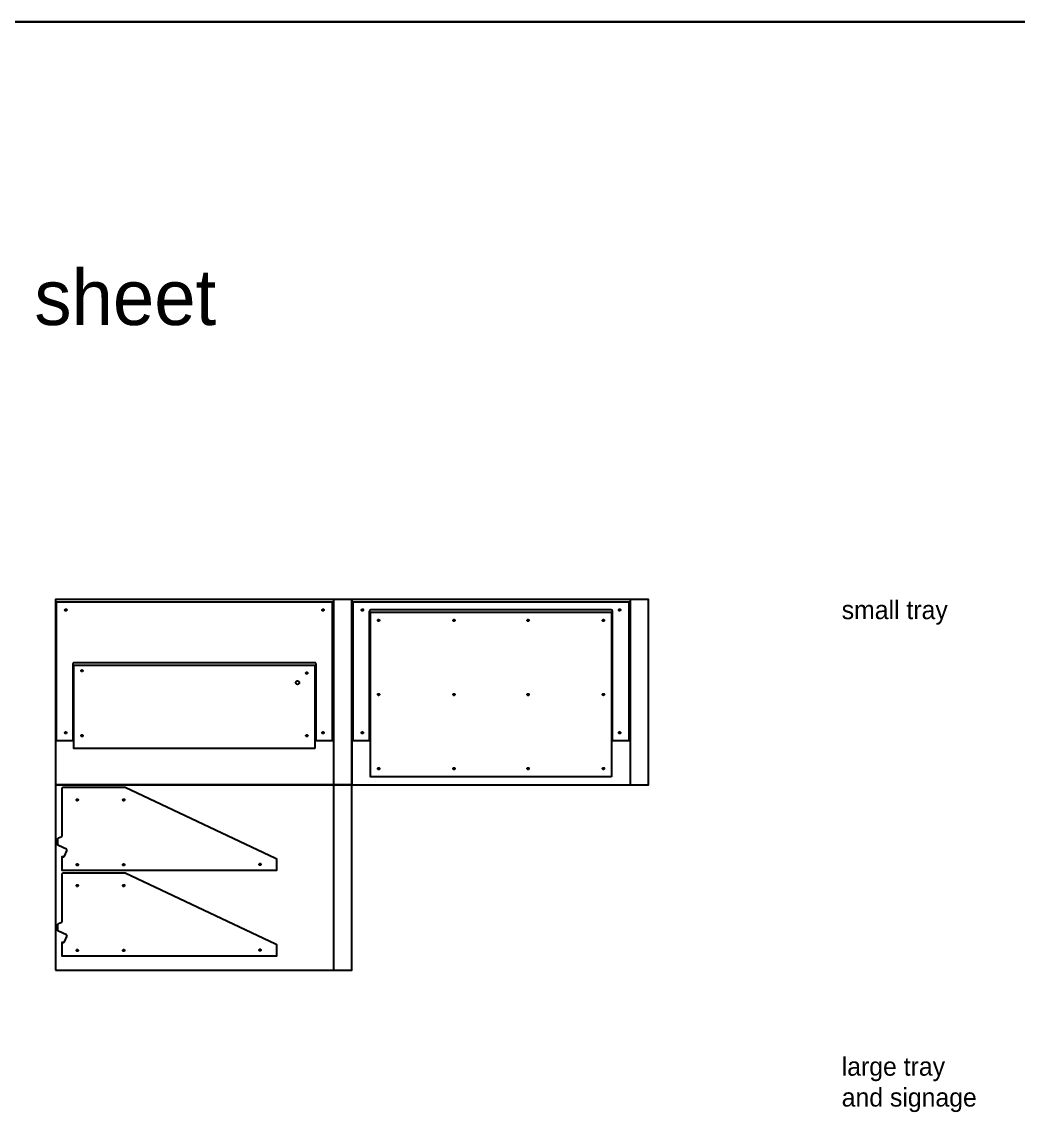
# Model space of a CAD drawing. Header units: inches. Extents: x -747 to 419, y -1089 to -681.
# Drawn here: x -15.5 to 91.9, y -884.8 to -767.1 of the extents above; entities that cross this region are included whole.
import ezdxf

# ---------------------------------------------------------------- set-up
doc = ezdxf.new("R2010")
doc.units = ezdxf.units.IN
doc.header["$MEASUREMENT"] = 0
for name, color, linetype in [('T_ANNO', 6, 'Continuous'), ('T_CUT_HOLE_3_16_INCH', 2, 'Continuous'), ('T_CUT_HOLE_3_8_INCH', 4, 'Continuous'), ('T_CUT_THRU', 7, 'Continuous')]:
    doc.layers.add(name, color=color, linetype=linetype)

msp = doc.modelspace()

# ---------------------------------------------------------------- linework, layer by layer
at = {"layer": 'T_ANNO'}
for p, q in [((-666.26, -767.12), (298.91, -767.12)), ((418.91, -767.12), (-666.26, -767.12))]:
    msp.add_line(p, q, dxfattribs=at)
at = {"layer": 'T_ANNO', "color": 5}
for p, q in [((18.08, -829.5), (18.08, -849.5)), ((50.08, -829.5), (50.08, -849.5)), ((18.08, -849.5), (18.08, -869.5))]:
    msp.add_line(p, q, dxfattribs=at)
at = {"layer": 'T_ANNO'}
for points in [[(-11.92, -849.5), (20.08, -849.5), (20.08, -829.5), (-11.92, -829.5)], [(-11.92, -849.5), (20.08, -849.5), (20.08, -829.5), (-11.92, -829.5)], [(20.08, -849.5), (52.08, -849.5), (52.08, -829.5), (20.08, -829.5)], [(20.08, -849.5), (52.08, -849.5), (52.08, -829.5), (20.08, -829.5)], [(-11.92, -869.5), (20.08, -869.5), (20.08, -849.5), (-11.92, -849.5)], [(-11.92, -869.5), (20.08, -869.5), (20.08, -849.5), (-11.92, -849.5)]]:
    msp.add_lwpolyline(points, close=True, dxfattribs=at)
at = {"layer": 'T_CUT_HOLE_3_16_INCH'}
for points in [[(-10.85, -830.55), (-10.83, -830.54), (-10.8, -830.53), (-10.78, -830.53), (-10.76, -830.54), (-10.73, -830.55), (-10.72, -830.57), (-10.71, -830.59), (-10.7, -830.62), (-10.7, -830.64), (-10.71, -830.67), (-10.73, -830.69), (-10.74, -830.7), (-10.77, -830.71), (-10.79, -830.72), (-10.81, -830.72), (-10.84, -830.71), (-10.86, -830.7), (-10.87, -830.68), (-10.88, -830.66), (-10.89, -830.63), (-10.89, -830.61), (-10.88, -830.58), (-10.87, -830.56)], [(16.88, -830.56), (16.9, -830.55), (16.92, -830.54), (16.95, -830.53), (16.97, -830.53), (16.99, -830.54), (17.02, -830.55), (17.03, -830.57), (17.04, -830.59), (17.05, -830.62), (17.05, -830.64), (17.04, -830.67), (17.02, -830.69), (17.01, -830.7), (16.98, -830.71), (16.96, -830.72), (16.94, -830.72), (16.91, -830.71), (16.89, -830.7), (16.88, -830.68), (16.87, -830.66), (16.86, -830.63), (16.86, -830.61), (16.87, -830.58)], [(21.27, -830.69), (21.26, -830.7), (21.23, -830.71), (21.21, -830.72), (21.19, -830.72), (21.16, -830.71), (21.14, -830.7), (21.13, -830.68), (21.12, -830.66), (21.11, -830.63), (21.11, -830.61), (21.12, -830.58), (21.13, -830.56), (21.15, -830.55), (21.17, -830.54), (21.2, -830.53), (21.22, -830.53), (21.24, -830.54), (21.27, -830.55), (21.28, -830.57), (21.29, -830.59), (21.3, -830.62), (21.3, -830.64), (21.29, -830.67)], [(49.01, -830.7), (48.98, -830.71), (48.96, -830.72), (48.94, -830.72), (48.91, -830.71), (48.89, -830.7), (48.88, -830.68), (48.87, -830.66), (48.86, -830.63), (48.86, -830.61), (48.87, -830.58), (48.88, -830.56), (48.9, -830.55), (48.92, -830.54), (48.95, -830.53), (48.97, -830.53), (48.99, -830.54), (49.02, -830.55), (49.03, -830.57), (49.04, -830.59), (49.05, -830.62), (49.05, -830.64), (49.04, -830.67), (49.02, -830.69)], [(23.01, -831.83), (22.98, -831.84), (22.96, -831.84), (22.94, -831.84), (22.91, -831.83), (22.89, -831.82), (22.88, -831.8), (22.87, -831.78), (22.86, -831.76), (22.86, -831.73), (22.87, -831.71), (22.88, -831.69), (22.9, -831.67), (22.92, -831.66), (22.95, -831.66), (22.97, -831.66), (22.99, -831.67), (23.02, -831.68), (23.03, -831.7), (23.04, -831.72), (23.05, -831.74), (23.05, -831.77), (23.04, -831.79), (23.02, -831.81)], [(31.13, -831.83), (31.11, -831.84), (31.09, -831.84), (31.06, -831.84), (31.04, -831.83), (31.02, -831.82), (31, -831.8), (30.99, -831.78), (30.99, -831.76), (30.99, -831.73), (30.99, -831.71), (31.01, -831.69), (31.03, -831.67), (31.05, -831.66), (31.07, -831.66), (31.1, -831.66), (31.12, -831.67), (31.14, -831.68), (31.16, -831.7), (31.17, -831.72), (31.17, -831.74), (31.17, -831.77), (31.16, -831.79), (31.15, -831.81)], [(38.99, -831.76), (38.99, -831.73), (38.99, -831.71), (39.01, -831.69), (39.03, -831.67), (39.05, -831.66), (39.07, -831.66), (39.1, -831.66), (39.12, -831.67), (39.14, -831.68), (39.16, -831.7), (39.17, -831.72), (39.17, -831.74), (39.17, -831.77), (39.16, -831.79), (39.15, -831.81), (39.13, -831.83), (39.11, -831.84), (39.09, -831.84), (39.06, -831.84), (39.04, -831.83), (39.02, -831.82), (39, -831.8), (38.99, -831.78)], [(47.19, -831.84), (47.16, -831.83), (47.14, -831.82), (47.13, -831.8), (47.12, -831.78), (47.11, -831.76), (47.11, -831.73), (47.12, -831.71), (47.13, -831.69), (47.15, -831.67), (47.17, -831.66), (47.2, -831.66), (47.22, -831.66), (47.24, -831.67), (47.27, -831.68), (47.28, -831.7), (47.29, -831.72), (47.3, -831.74), (47.3, -831.77), (47.29, -831.79), (47.27, -831.81), (47.26, -831.83), (47.23, -831.84), (47.21, -831.84)], [(-8.99, -837.27), (-9.02, -837.28), (-9.04, -837.28), (-9.06, -837.28), (-9.09, -837.27), (-9.11, -837.26), (-9.12, -837.24), (-9.13, -837.22), (-9.14, -837.2), (-9.14, -837.17), (-9.13, -837.15), (-9.12, -837.13), (-9.1, -837.11), (-9.08, -837.1), (-9.05, -837.1), (-9.03, -837.1), (-9.01, -837.11), (-8.98, -837.12), (-8.97, -837.14), (-8.96, -837.16), (-8.95, -837.18), (-8.95, -837.21), (-8.96, -837.23), (-8.98, -837.25)], [(15.23, -837.53), (15.21, -837.53), (15.19, -837.53), (15.16, -837.52), (15.14, -837.51), (15.13, -837.49), (15.12, -837.47), (15.11, -837.45), (15.11, -837.42), (15.12, -837.4), (15.13, -837.38), (15.15, -837.36), (15.17, -837.35), (15.2, -837.35), (15.22, -837.35), (15.24, -837.36), (15.27, -837.37), (15.28, -837.39), (15.29, -837.41), (15.3, -837.43), (15.3, -837.46), (15.29, -837.48), (15.27, -837.5), (15.26, -837.52)], [(23.01, -839.83), (22.98, -839.84), (22.96, -839.84), (22.94, -839.84), (22.91, -839.83), (22.89, -839.82), (22.88, -839.8), (22.87, -839.78), (22.86, -839.76), (22.86, -839.73), (22.87, -839.71), (22.88, -839.69), (22.9, -839.67), (22.92, -839.66), (22.95, -839.66), (22.97, -839.66), (22.99, -839.67), (23.02, -839.68), (23.03, -839.7), (23.04, -839.72), (23.05, -839.74), (23.05, -839.77), (23.04, -839.79), (23.02, -839.81)], [(31.13, -839.83), (31.11, -839.84), (31.09, -839.84), (31.06, -839.84), (31.04, -839.83), (31.02, -839.82), (31, -839.8), (30.99, -839.78), (30.99, -839.76), (30.99, -839.73), (30.99, -839.71), (31.01, -839.69), (31.03, -839.67), (31.05, -839.66), (31.07, -839.66), (31.1, -839.66), (31.12, -839.67), (31.14, -839.68), (31.16, -839.7), (31.17, -839.72), (31.17, -839.74), (31.17, -839.77), (31.16, -839.79), (31.15, -839.81)], [(39.05, -839.66), (39.07, -839.66), (39.1, -839.66), (39.12, -839.67), (39.14, -839.68), (39.16, -839.7), (39.17, -839.72), (39.17, -839.74), (39.17, -839.77), (39.16, -839.79), (39.15, -839.81), (39.13, -839.83), (39.11, -839.84), (39.09, -839.84), (39.06, -839.84), (39.04, -839.83), (39.02, -839.82), (39, -839.8), (38.99, -839.78), (38.99, -839.76), (38.99, -839.73), (38.99, -839.71), (39.01, -839.69), (39.03, -839.67)], [(47.19, -839.84), (47.16, -839.83), (47.14, -839.82), (47.13, -839.8), (47.12, -839.78), (47.11, -839.76), (47.11, -839.73), (47.12, -839.71), (47.13, -839.69), (47.15, -839.67), (47.17, -839.66), (47.2, -839.66), (47.22, -839.66), (47.24, -839.67), (47.27, -839.68), (47.28, -839.7), (47.29, -839.72), (47.3, -839.74), (47.3, -839.77), (47.29, -839.79), (47.27, -839.81), (47.26, -839.83), (47.23, -839.84), (47.21, -839.84)], [(-10.85, -843.8), (-10.83, -843.79), (-10.8, -843.78), (-10.78, -843.78), (-10.76, -843.79), (-10.73, -843.8), (-10.72, -843.82), (-10.71, -843.84), (-10.7, -843.87), (-10.7, -843.89), (-10.71, -843.92), (-10.73, -843.94), (-10.74, -843.95), (-10.77, -843.96), (-10.79, -843.97), (-10.81, -843.97), (-10.84, -843.96), (-10.86, -843.95), (-10.87, -843.93), (-10.88, -843.91), (-10.89, -843.88), (-10.89, -843.86), (-10.88, -843.83), (-10.87, -843.81)], [(16.88, -843.81), (16.9, -843.8), (16.92, -843.79), (16.95, -843.78), (16.97, -843.78), (16.99, -843.79), (17.02, -843.8), (17.03, -843.82), (17.04, -843.84), (17.05, -843.87), (17.05, -843.89), (17.04, -843.92), (17.02, -843.94), (17.01, -843.95), (16.98, -843.96), (16.96, -843.97), (16.94, -843.97), (16.91, -843.96), (16.89, -843.95), (16.88, -843.93), (16.87, -843.91), (16.86, -843.88), (16.86, -843.86), (16.87, -843.83)], [(21.27, -843.94), (21.26, -843.95), (21.23, -843.96), (21.21, -843.97), (21.19, -843.97), (21.16, -843.96), (21.14, -843.95), (21.13, -843.93), (21.12, -843.91), (21.11, -843.88), (21.11, -843.86), (21.12, -843.83), (21.13, -843.81), (21.15, -843.8), (21.17, -843.79), (21.2, -843.78), (21.22, -843.78), (21.24, -843.79), (21.27, -843.8), (21.28, -843.82), (21.29, -843.84), (21.3, -843.87), (21.3, -843.89), (21.29, -843.92)], [(49.02, -843.94), (49.01, -843.95), (48.98, -843.96), (48.96, -843.97), (48.94, -843.97), (48.91, -843.96), (48.89, -843.95), (48.88, -843.93), (48.87, -843.91), (48.86, -843.88), (48.86, -843.86), (48.87, -843.83), (48.88, -843.81), (48.9, -843.8), (48.92, -843.79), (48.95, -843.78), (48.97, -843.78), (48.99, -843.79), (49.02, -843.8), (49.03, -843.82), (49.04, -843.84), (49.05, -843.87), (49.05, -843.89), (49.04, -843.92)], [(-8.98, -844.25), (-8.99, -844.27), (-9.02, -844.28), (-9.04, -844.28), (-9.06, -844.28), (-9.09, -844.27), (-9.11, -844.26), (-9.12, -844.24), (-9.13, -844.22), (-9.14, -844.2), (-9.14, -844.17), (-9.13, -844.15), (-9.12, -844.13), (-9.1, -844.11), (-9.08, -844.1), (-9.05, -844.1), (-9.03, -844.1), (-9.01, -844.11), (-8.98, -844.12), (-8.97, -844.14), (-8.96, -844.16), (-8.95, -844.18), (-8.95, -844.21), (-8.96, -844.23)], [(15.26, -844.26), (15.24, -844.28), (15.22, -844.28), (15.19, -844.28), (15.17, -844.28), (15.15, -844.26), (15.13, -844.25), (15.12, -844.23), (15.11, -844.2), (15.11, -844.18), (15.12, -844.15), (15.13, -844.13), (15.15, -844.12), (15.17, -844.1), (15.19, -844.1), (15.22, -844.1), (15.24, -844.1), (15.26, -844.12), (15.28, -844.13), (15.29, -844.15), (15.3, -844.18), (15.3, -844.2), (15.29, -844.23), (15.28, -844.25)], [(23.02, -847.81), (23.01, -847.83), (22.98, -847.84), (22.96, -847.84), (22.94, -847.84), (22.91, -847.83), (22.89, -847.82), (22.88, -847.8), (22.87, -847.78), (22.86, -847.76), (22.86, -847.73), (22.87, -847.71), (22.88, -847.69), (22.9, -847.67), (22.92, -847.66), (22.95, -847.66), (22.97, -847.66), (22.99, -847.67), (23.02, -847.68), (23.03, -847.7), (23.04, -847.72), (23.05, -847.74), (23.05, -847.77), (23.04, -847.79)], [(31.15, -847.81), (31.13, -847.83), (31.11, -847.84), (31.09, -847.84), (31.06, -847.84), (31.04, -847.83), (31.02, -847.82), (31, -847.8), (30.99, -847.78), (30.99, -847.76), (30.99, -847.73), (30.99, -847.71), (31.01, -847.69), (31.03, -847.67), (31.05, -847.66), (31.07, -847.66), (31.1, -847.66), (31.12, -847.67), (31.14, -847.68), (31.16, -847.7), (31.17, -847.72), (31.17, -847.74), (31.17, -847.77), (31.16, -847.79)], [(39.13, -847.83), (39.11, -847.84), (39.09, -847.84), (39.06, -847.84), (39.04, -847.83), (39.02, -847.82), (39, -847.8), (38.99, -847.78), (38.99, -847.76), (38.99, -847.73), (38.99, -847.71), (39.01, -847.69), (39.03, -847.67), (39.05, -847.66), (39.07, -847.66), (39.1, -847.66), (39.12, -847.67), (39.14, -847.68), (39.16, -847.7), (39.17, -847.72), (39.17, -847.74), (39.17, -847.77), (39.16, -847.79), (39.15, -847.81)], [(47.26, -847.83), (47.23, -847.84), (47.21, -847.84), (47.19, -847.84), (47.16, -847.83), (47.14, -847.82), (47.13, -847.8), (47.12, -847.78), (47.11, -847.76), (47.11, -847.73), (47.12, -847.71), (47.13, -847.69), (47.15, -847.67), (47.17, -847.66), (47.2, -847.66), (47.22, -847.66), (47.24, -847.67), (47.27, -847.68), (47.28, -847.7), (47.29, -847.72), (47.3, -847.74), (47.3, -847.77), (47.29, -847.79), (47.27, -847.81)], [(-9.47, -851.07), (-9.46, -851.09), (-9.45, -851.12), (-9.45, -851.14), (-9.46, -851.17), (-9.48, -851.19), (-9.49, -851.2), (-9.52, -851.21), (-9.54, -851.22), (-9.56, -851.22), (-9.59, -851.21), (-9.61, -851.2), (-9.62, -851.18), (-9.63, -851.16), (-9.64, -851.13), (-9.64, -851.11), (-9.63, -851.08), (-9.62, -851.06), (-9.6, -851.05), (-9.58, -851.04), (-9.55, -851.03), (-9.53, -851.03), (-9.51, -851.04), (-9.48, -851.05)], [(-4.47, -851.07), (-4.46, -851.09), (-4.45, -851.12), (-4.45, -851.14), (-4.46, -851.17), (-4.48, -851.19), (-4.49, -851.2), (-4.52, -851.21), (-4.54, -851.22), (-4.56, -851.22), (-4.59, -851.21), (-4.61, -851.2), (-4.62, -851.18), (-4.63, -851.16), (-4.64, -851.13), (-4.64, -851.11), (-4.63, -851.08), (-4.62, -851.06), (-4.6, -851.05), (-4.58, -851.04), (-4.55, -851.03), (-4.53, -851.03), (-4.51, -851.04), (-4.48, -851.05)], [(-9.5, -858.04), (-9.48, -858.06), (-9.47, -858.08), (-9.46, -858.1), (-9.45, -858.12), (-9.46, -858.15), (-9.47, -858.17), (-9.48, -858.19), (-9.5, -858.21), (-9.52, -858.22), (-9.55, -858.22), (-9.57, -858.22), (-9.59, -858.21), (-9.61, -858.19), (-9.63, -858.17), (-9.64, -858.15), (-9.64, -858.12), (-9.64, -858.1), (-9.63, -858.08), (-9.61, -858.06), (-9.59, -858.04), (-9.57, -858.03), (-9.55, -858.03), (-9.52, -858.03)], [(-4.47, -858.07), (-4.46, -858.09), (-4.45, -858.12), (-4.45, -858.14), (-4.46, -858.17), (-4.48, -858.19), (-4.49, -858.2), (-4.52, -858.21), (-4.54, -858.22), (-4.56, -858.22), (-4.59, -858.21), (-4.61, -858.2), (-4.62, -858.18), (-4.63, -858.16), (-4.64, -858.13), (-4.64, -858.11), (-4.63, -858.08), (-4.62, -858.06), (-4.6, -858.05), (-4.58, -858.04), (-4.55, -858.03), (-4.53, -858.03), (-4.51, -858.04), (-4.48, -858.05)], [(10.22, -858.02), (10.23, -858.04), (10.24, -858.06), (10.25, -858.08), (10.25, -858.11), (10.24, -858.13), (10.23, -858.15), (10.21, -858.17), (10.19, -858.18), (10.16, -858.18), (10.14, -858.18), (10.12, -858.17), (10.09, -858.16), (10.08, -858.14), (10.07, -858.12), (10.06, -858.09), (10.06, -858.07), (10.07, -858.05), (10.09, -858.03), (10.1, -858.01), (10.13, -858), (10.15, -857.99), (10.17, -858), (10.2, -858)], [(-9.47, -860.32), (-9.46, -860.34), (-9.45, -860.37), (-9.45, -860.39), (-9.46, -860.42), (-9.48, -860.44), (-9.49, -860.45), (-9.52, -860.46), (-9.54, -860.47), (-9.56, -860.47), (-9.59, -860.46), (-9.61, -860.45), (-9.62, -860.43), (-9.63, -860.41), (-9.64, -860.38), (-9.64, -860.36), (-9.63, -860.33), (-9.62, -860.31), (-9.6, -860.3), (-9.58, -860.29), (-9.55, -860.28), (-9.53, -860.28), (-9.51, -860.29), (-9.48, -860.3)], [(-4.47, -860.32), (-4.46, -860.34), (-4.45, -860.37), (-4.45, -860.39), (-4.46, -860.42), (-4.48, -860.44), (-4.49, -860.45), (-4.52, -860.46), (-4.54, -860.47), (-4.56, -860.47), (-4.59, -860.46), (-4.61, -860.45), (-4.62, -860.43), (-4.63, -860.41), (-4.64, -860.38), (-4.64, -860.36), (-4.63, -860.33), (-4.62, -860.31), (-4.6, -860.3), (-4.58, -860.29), (-4.55, -860.28), (-4.53, -860.28), (-4.51, -860.29), (-4.48, -860.3)], [(-9.5, -867.29), (-9.48, -867.31), (-9.47, -867.33), (-9.46, -867.35), (-9.45, -867.37), (-9.46, -867.4), (-9.47, -867.42), (-9.48, -867.44), (-9.5, -867.46), (-9.52, -867.47), (-9.55, -867.47), (-9.57, -867.47), (-9.59, -867.46), (-9.61, -867.44), (-9.63, -867.42), (-9.64, -867.4), (-9.64, -867.37), (-9.64, -867.35), (-9.63, -867.33), (-9.61, -867.31), (-9.59, -867.29), (-9.57, -867.28), (-9.55, -867.28), (-9.52, -867.28)], [(-4.47, -867.32), (-4.46, -867.34), (-4.45, -867.37), (-4.45, -867.39), (-4.46, -867.42), (-4.48, -867.44), (-4.49, -867.45), (-4.52, -867.46), (-4.54, -867.47), (-4.56, -867.47), (-4.59, -867.46), (-4.61, -867.45), (-4.62, -867.43), (-4.63, -867.41), (-4.64, -867.38), (-4.64, -867.36), (-4.63, -867.33), (-4.62, -867.31), (-4.6, -867.3), (-4.58, -867.29), (-4.55, -867.28), (-4.53, -867.28), (-4.51, -867.29), (-4.48, -867.3)], [(10.22, -867.27), (10.23, -867.29), (10.24, -867.31), (10.25, -867.33), (10.25, -867.36), (10.24, -867.38), (10.23, -867.4), (10.21, -867.42), (10.19, -867.43), (10.16, -867.43), (10.14, -867.43), (10.12, -867.42), (10.09, -867.41), (10.08, -867.39), (10.07, -867.37), (10.06, -867.34), (10.06, -867.32), (10.07, -867.3), (10.09, -867.28), (10.1, -867.26), (10.13, -867.25), (10.15, -867.24), (10.17, -867.25), (10.2, -867.25)]]:
    msp.add_lwpolyline(points, close=True, dxfattribs=at)
at = {"layer": 'T_CUT_HOLE_3_8_INCH'}
msp.add_lwpolyline([(14.39, -838.5), (14.38, -838.53), (14.37, -838.56), (14.35, -838.59), (14.32, -838.61), (14.3, -838.63), (14.27, -838.64), (14.24, -838.65), (14.2, -838.66), (14.17, -838.65), (14.14, -838.64), (14.11, -838.63), (14.08, -838.61), (14.06, -838.59), (14.04, -838.56), (14.03, -838.53), (14.02, -838.5), (14.02, -838.47), (14.02, -838.44), (14.03, -838.4), (14.04, -838.37), (14.06, -838.35), (14.08, -838.32), (14.11, -838.31), (14.14, -838.29), (14.17, -838.28), (14.2, -838.28), (14.24, -838.28), (14.27, -838.29), (14.3, -838.31), (14.32, -838.32), (14.35, -838.35), (14.37, -838.37), (14.38, -838.4), (14.39, -838.44), (14.39, -838.47)], close=True, dxfattribs=at)
at = {"layer": 'T_CUT_THRU'}
for points in [[(-11.8, -829.75), (17.95, -829.75), (17.95, -844.75), (16.2, -844.75), (16.2, -836.44, 0.414214), (16.08, -836.32), (-9.92, -836.32, 0.414214), (-10.05, -836.44), (-10.05, -844.75), (-11.8, -844.75)], [(20.2, -829.75), (49.95, -829.75), (49.95, -844.75), (48.2, -844.75), (48.2, -830.75, 0.414214), (48.08, -830.62), (22.08, -830.62, 0.414214), (21.95, -830.75), (21.95, -844.75), (20.2, -844.75)], [(-11.24, -855.06, 0.290526), (-11.17, -854.95), (-11.17, -849.87, -0.414214), (-11.05, -849.75), (-4.44, -849.75, -0.110406), (-4.39, -849.76), (11.84, -857.4, -0.290522), (11.92, -857.51), (11.92, -858.75), (-11.17, -858.75), (-11.17, -857.22), (-11.1, -857.25, 0.414214), (-10.93, -857.19), (-10.67, -856.62, 0.414214), (-10.73, -856.46), (-11.6, -856.05, -0.290522), (-11.67, -855.94), (-11.67, -855.34, -0.290526), (-11.6, -855.23)], [(-11.24, -864.31, 0.290526), (-11.17, -864.2), (-11.17, -859.12, -0.414214), (-11.05, -859), (-4.44, -859, -0.110406), (-4.39, -859.01), (11.84, -866.65, -0.290522), (11.92, -866.76), (11.92, -868), (-11.17, -868), (-11.17, -866.47), (-11.1, -866.5, 0.414214), (-10.93, -866.44), (-10.67, -865.87, 0.414214), (-10.73, -865.71), (-11.6, -865.3, -0.290522), (-11.67, -865.19), (-11.67, -864.59, -0.290526), (-11.6, -864.48)]]:
    msp.add_lwpolyline(points, format="xyb", close=True, dxfattribs=at)
for points in [[(48.08, -848.62), (22.08, -848.62), (22.08, -830.87), (48.08, -830.87)], [(16.08, -845.58), (-9.92, -845.58), (-9.92, -836.57), (16.08, -836.57)]]:
    msp.add_lwpolyline(points, close=True, dxfattribs=at)

# ---------------------------------------------------------------- texts
at = {"layer": 'T_ANNO', "attachment_point": 1}
for s, width, heights, insert, char_height in [('\\A1;{\\H0.7x;\\S1/4;\\H1.4286x;"} (6mm) sheet', 147.7661, [11.6], (-47.79, -791.82), 6), ('small tray', 30.657, [0], (72.91, -829.61), 2), ('large tray\\Pand signage', 30.657, [0], (72.91, -878.9), 2)]:
    msp.add_mtext_dynamic_manual_height_columns(s, width=width, gutter_width=50, heights=heights, dxfattribs=dict(at, insert=insert, char_height=char_height))

doc.saveas('drawing.dxf')
